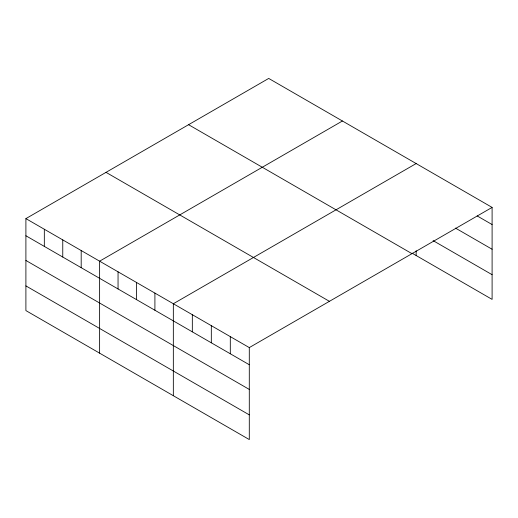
<?xml version="1.0" encoding="UTF-8"?>
<svg xmlns="http://www.w3.org/2000/svg" width="518" height="518" viewBox="0 0 518 518"><rect width="100%" height="100%" fill="white"/><g stroke="black" fill="none" stroke-linecap="round" stroke-linejoin="round"><path stroke-width="0.78" d="M492.1 207.407L268.706 78.432L25.9 218.615L25.9 310.593L249.294 439.568L249.294 347.591L492.1 207.407L492.1 299.385L412.05 253.166M342.43 120.992L99.618 261.176L99.618 353.153M416.148 163.558L173.336 303.742L173.336 395.713M477.182 215.935L492.1 224.547M455.477 228.101L492.1 249.242M433.1 240.624L492.1 274.689M188.584 124.696L411.972 253.665M106.028 172.358L329.416 301.327M25.9 218.615L249.294 347.591M25.9 235.761L249.294 364.737M25.9 260.457L249.294 389.426M25.9 285.897L249.294 414.873M416.148 250.751L416.148 255.529M230.303 336.629L230.303 353.768M211.318 325.667L211.318 342.806M192.327 314.704L192.327 331.844M154.908 293.097L154.908 310.243M136.48 282.459L136.48 299.605M118.052 271.82L118.052 288.96M81.19 250.537L81.19 267.683M62.762 239.899L62.762 257.038M44.328 229.26L44.328 246.4"/></g></svg>
